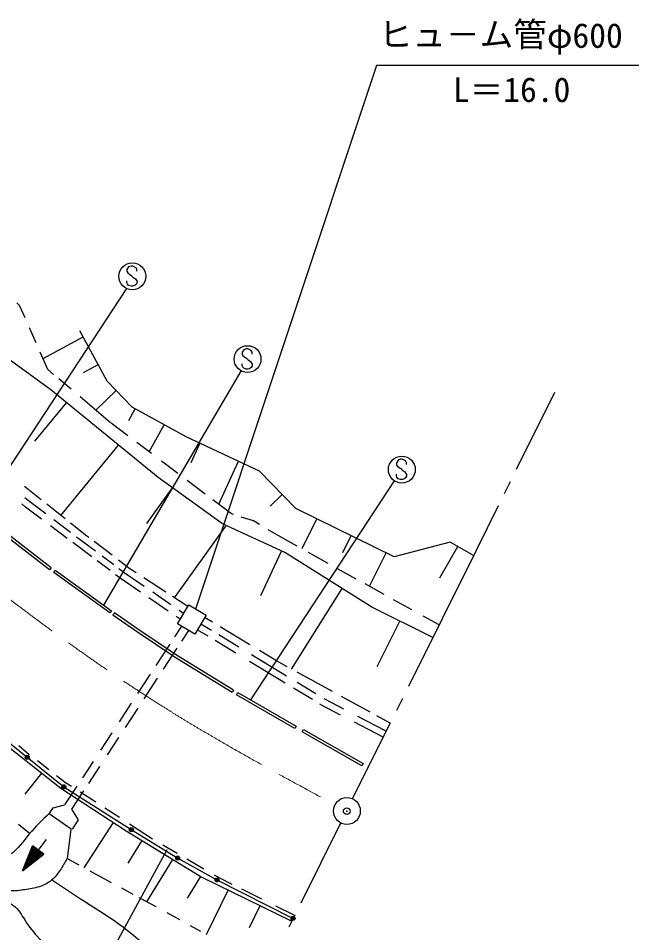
# Model space of a CAD drawing. Units: millimetres, scale not verified. Extents: x 40000 to 680000, y 20000 to 380000.
# Drawn here: x 404328 to 450458, y 238251 to 306247 of the extents above; entities that cross this region are included whole.
import ezdxf
from ezdxf.enums import TextEntityAlignment as Align

# ---------------------------------------------------------------- set-up
doc = ezdxf.new("R2010")
doc.units = ezdxf.units.MM
doc.header["$LTSCALE"] = 1000
doc.header["$PDMODE"] = 32
doc.header["$PDSIZE"] = 500
doc.linetypes.add('CHAIN', pattern=[18.5, 12, -1.5, 3.5, -1.5])
for name, color, linetype, lineweight in [('M-BGD', 7, 'Continuous', 25), ('M-BMK', 2, 'CHAIN', 13), ('M-BMK-SRVR', 3, 'Continuous', 25), ('M-STR-STR3', 7, 'Continuous', 25), ('M-STR-STRC', 7, 'Continuous', 25)]:
    doc.layers.add(name, color=color, linetype=linetype, lineweight=lineweight)
doc.layers.add('M-OTRS', color=6, linetype='Continuous')
doc.styles.add('ＭＳ ゴシック', font='')
doc.styles.get('ＭＳ ゴシック').set_extended_font_data('MS Gothic')

msp = doc.modelspace()

# ---------------------------------------------------------------- linework, layer by layer
at = {"layer": 'M-BGD'}
for p, q in [((404429, 284898), (404216, 285088)), ((404834, 283980), (404429, 284898)), ((405657, 282113), (405163, 283234)), ((410938, 279267), (408910, 283013)), ((406173, 280943), (409156, 282558)), ((406741, 278609), (403582, 280921)), ((406534, 280125), (405960, 281425)), ((409173, 279903), (410271, 280498)), ((406951, 279770), (406534, 280125)), ((408257, 278662), (407343, 279437)), ((412804, 277326), (410938, 279267)), ((414721, 272092), (406741, 278609)), ((410091, 277104), (411612, 278566)), ((405568, 274805), (407901, 277662)), ((411190, 276171), (408934, 278086)), ((412536, 276338), (413018, 277208)), ((416803, 275112), (412804, 277326)), ((412475, 275202), (411232, 276139)), ((414060, 274007), (415172, 276015)), ((422262, 272582), (416803, 275112)), ((407502, 269278), (411769, 274503)), ((414229, 273879), (413150, 274693)), ((417179, 273222), (417833, 274635)), ((416180, 272408), (414974, 273318)), ((419228, 270111), (420707, 273303)), ((419513, 268666), (414721, 272092)), ((424962, 269807), (422262, 272582)), ((406032, 270447), (404797, 271429)), ((413891, 268673), (415789, 271328)), ((418219, 270871), (416882, 271879)), ((423048, 269958), (423956, 270842)), ((404876, 269900), (404580, 270134)), ((405181, 270297), (404818, 270582)), ((406385, 269391), (405181, 270297)), ((407816, 269028), (406448, 270116)), ((420176, 269395), (418789, 270442)), ((406057, 269012), (404876, 269900)), ((420335, 269344), (420176, 269395)), ((432264, 266209), (424962, 269807)), ((408210, 268018), (406963, 268957)), ((409430, 267744), (408220, 268707)), ((424147, 266519), (419513, 268666)), ((421808, 268868), (420898, 269162)), ((422255, 268606), (421808, 268868)), ((425446, 266829), (426533, 269033)), ((406652, 265246), (402553, 268412)), ((402675, 268570), (406774, 265404)), ((407968, 267575), (406732, 268505)), ((415955, 263153), (419767, 268484)), ((424391, 267357), (422918, 268219)), ((409795, 266200), (408382, 267263)), ((410079, 266612), (408666, 267675)), ((409568, 267639), (409430, 267744)), ((411296, 266326), (409961, 267340)), ((425058, 266987), (424391, 267357)), ((428461, 266515), (429083, 267777)), ((436451, 267283), (432264, 266209)), ((438174, 266288), (436451, 267283)), ((422370, 263314), (423906, 266631)), ((435659, 264648), (436997, 266967)), ((411153, 265179), (410188, 265905)), ((411427, 265598), (410555, 266254)), ((412622, 265319), (411779, 265959)), ((426268, 265181), (424147, 266519)), ((427367, 265708), (425913, 266514)), ((430451, 264029), (431670, 266502)), ((406774, 265404), (406652, 265246)), ((406965, 265046), (407082, 265208)), ((407082, 265208), (411256, 262196)), ((412203, 265015), (411810, 265310)), ((413102, 265007), (412622, 265319)), ((429458, 264548), (428064, 265321)), ((411139, 262033), (406965, 265046)), ((411911, 264609), (411565, 264869)), ((413408, 263584), (411911, 264609)), ((413686, 264000), (412203, 265015)), ((415302, 263577), (413661, 264644)), ((430613, 262463), (426268, 265181)), ((424650, 257845), (428403, 263846)), ((431533, 263398), (430113, 264185)), ((415470, 262173), (414025, 263162)), ((415672, 262641), (414324, 263563)), ((416931, 262519), (415788, 263261)), ((416156, 261219), (417004, 262641)), ((417004, 262641), (418292, 261873)), ((435145, 260199), (430613, 262463)), ((433592, 262256), (432237, 263008)), ((411256, 262196), (411139, 262033)), ((411474, 262032), (411359, 261868)), ((413112, 260646), (411359, 261868)), ((413225, 260811), (411474, 262032)), ((416618, 261993), (416299, 262211)), ((418292, 261873), (417444, 260451)), ((435612, 261137), (434420, 261797)), ((416361, 261563), (416077, 261757)), ((417444, 260451), (416156, 261219)), ((418706, 260713), (417894, 261205)), ((418770, 261339), (418185, 261694)), ((431017, 258053), (432700, 261421)), ((415987, 258709), (413112, 260646)), ((416095, 258877), (413225, 260811)), ((416466, 261034), (415950, 260246)), ((416982, 260727), (416454, 259920)), ((418438, 260290), (417638, 260775)), ((421545, 259660), (419348, 260990)), ((420515, 259032), (418968, 259969)), ((420735, 259483), (419230, 260395)), ((415596, 259705), (414561, 258124)), ((416127, 259420), (415092, 257838)), ((423534, 258457), (422260, 259228)), ((420221, 256120), (415987, 258709)), ((420325, 256290), (416095, 258877)), ((424169, 256817), (421520, 258422)), ((424275, 257337), (421677, 258912)), ((424308, 258033), (423534, 258457)), ((414138, 257477), (413195, 256036)), ((414663, 257183), (413660, 255652)), ((427688, 256183), (425067, 257617)), ((426193, 255590), (424780, 256447)), ((426456, 256016), (425072, 256854)), ((420325, 256290), (420221, 256120)), ((420557, 255942), (420658, 256115)), ((424898, 253431), (420557, 255942)), ((420658, 256115), (424998, 253605)), ((430485, 254653), (428362, 255814)), ((412723, 255315), (411822, 253938)), ((426917, 255151), (426758, 255248)), ((428290, 254437), (426917, 255151)), ((427163, 255587), (427066, 255646)), ((428539, 254871), (427163, 255587)), ((413207, 254959), (412265, 253520)), ((431690, 253231), (429581, 254329)), ((431980, 253835), (430977, 254384)), ((401830, 253840), (404996, 251297)), ((431460, 252788), (429329, 253896)), ((401629, 253608), (407500, 248987)), ((411280, 253111), (410433, 251816)), ((424998, 253605), (424898, 253431)), ((425432, 253191), (425531, 253365)), ((429883, 250665), (425432, 253191)), ((425531, 253365), (429981, 250839)), ((411770, 252764), (410931, 251481)), ((404372, 252178), (405148, 251515)), ((404996, 251297), (407716, 249099)), ((405747, 251048), (406596, 250386)), ((409884, 250978), (409097, 249776)), ((410360, 250610), (409536, 249351)), ((429981, 250839), (429883, 250665)), ((404832, 248543), (406069, 250114)), ((407169, 249939), (407833, 249421)), ((407500, 248987), (412360, 245829)), ((407716, 249099), (412733, 245914)), ((408683, 249142), (407776, 247757)), ((407833, 249421), (408280, 249136)), ((409183, 248812), (408278, 247428)), ((408933, 248720), (410083, 247987)), ((406618, 247083), (406918, 247546)), ((406918, 247546), (407776, 247757)), ((410770, 247549), (411863, 246852)), ((408265, 245939), (406618, 247083)), ((408278, 247428), (408783, 246636)), ((405133, 245642), (404355, 246298)), ((408783, 246636), (408331, 245950)), ((409222, 243067), (411416, 246443)), ((412605, 246353), (414305, 245239)), ((407976, 243741), (408265, 245939)), ((412360, 245829), (417981, 242374)), ((412733, 245914), (416185, 243796)), ((406402, 245176), (404633, 242859)), ((412509, 243418), (413544, 245101)), ((415065, 244795), (416129, 244173)), ((404633, 242859), (405394, 244708)), ((405740, 243712), (405165, 244151)), ((405781, 243744), (405184, 244199)), ((405822, 243776), (405204, 244247)), ((405863, 243807), (405224, 244295)), ((405904, 243839), (405244, 244343)), ((405945, 243870), (405263, 244391)), ((405986, 243902), (405283, 244439)), ((406027, 243934), (405303, 244486)), ((406068, 243965), (405322, 244534)), ((406109, 243997), (405342, 244582)), ((406150, 244028), (405362, 244630)), ((406191, 244060), (405381, 244678)), ((406217, 244080), (405394, 244708)), ((404633, 242859), (406217, 244080)), ((405125, 243238), (404869, 243433)), ((405166, 243270), (404889, 243481)), ((405207, 243301), (404909, 243529)), ((405248, 243333), (404928, 243577)), ((405289, 243365), (404948, 243625)), ((405330, 243396), (404968, 243673)), ((405371, 243428), (404988, 243721)), ((405412, 243459), (405007, 243768)), ((405453, 243491), (405027, 243816)), ((405494, 243523), (405047, 243864)), ((405535, 243554), (405066, 243912)), ((405576, 243586), (405086, 243960)), ((405617, 243618), (405106, 244008)), ((405658, 243649), (405125, 244056)), ((405699, 243681), (405145, 244104)), ((408850, 243268), (407976, 243741)), ((413888, 240541), (415828, 243697)), ((416185, 243796), (419095, 242180)), ((416871, 243740), (418122, 243010)), ((404674, 242890), (404653, 242907)), ((404715, 242922), (404672, 242955)), ((404756, 242954), (404692, 243002)), ((404797, 242985), (404712, 243050)), ((404838, 243017), (404732, 243098)), ((404879, 243049), (404751, 243146)), ((404920, 243080), (404771, 243194)), ((404961, 243112), (404791, 243242)), ((405002, 243143), (404810, 243290)), ((405043, 243175), (404830, 243338)), ((405084, 243207), (404850, 243385)), ((411249, 241971), (409675, 242822)), ((416912, 240815), (417900, 242423)), ((417981, 242374), (424662, 239120)), ((418897, 242557), (419345, 242295)), ((419095, 242180), (424760, 239316)), ((419345, 242295), (420194, 241873)), ((412860, 241099), (412023, 241552)), ((418331, 238126), (419936, 241422)), ((420914, 241515), (422415, 240769)), ((413404, 240805), (413317, 240852)), ((414568, 240170), (413404, 240805)), ((421511, 238637), (422305, 240268)), ((423454, 240252), (424874, 239546)), ((416350, 239199), (415397, 239718)), ((417901, 238352), (417131, 238772))]:
    msp.add_line(p, q, dxfattribs=at)
for centre, radius in [((404996, 251297), 150), ((404996, 251297), 100), ((404996, 251297), 50), ((407716, 249099), 150), ((407716, 249099), 100), ((407716, 249099), 50), ((412733, 245914), 150), ((412733, 245914), 100), ((412733, 245914), 50), ((416185, 243796), 150), ((416185, 243796), 100), ((416185, 243796), 50), ((419095, 242180), 150), ((419095, 242180), 100), ((419095, 242180), 50), ((424760, 239316), 150), ((424760, 239316), 100), ((424760, 239316), 50)]:
    msp.add_circle(centre, radius, dxfattribs=at)
for points, knots in [([(406602, 247097), (406108, 246623), (405614, 246148), (405169, 245617), (404712, 245071), (404307, 244465), (403727, 244067), (403477, 243895), (403196, 243762), (402903, 243680), (402212, 243486), (401458, 243575), (400757, 243768), (399694, 244062), (398751, 244595), (397784, 245089), (396867, 245557), (395928, 245991), (395063, 246541), (394209, 247084), (393428, 247740), (392652, 248399), (390423, 250289), (388229, 252200), (386129, 254209), (380072, 260004), (374792, 266618), (369122, 272799), (365797, 276423), (362337, 279899), (359259, 283802), (356895, 286799), (354757, 290047), (351811, 292358), (350253, 293581), (348469, 294541), (346758, 295593), (345265, 296511), (343828, 297500), (342314, 298364), (341000, 299115), (339629, 299773), (338218, 300341), (336933, 300859), (335614, 301302), (334401, 301957), (333985, 302182), (333582, 302431), (333178, 302680)], [0, 0, 0, 0, 1, 1, 1, 2, 2, 2, 3, 3, 3, 4, 4, 4, 5, 5, 5, 6, 6, 6, 7, 7, 7, 8, 8, 8, 9, 9, 9, 10, 10, 10, 11, 11, 11, 12, 12, 12, 13, 13, 13, 14, 14, 14, 15, 15, 15, 16, 16, 16, 16]), ([(407941, 243744), (407781, 243460), (407622, 243177), (407440, 242904), (407257, 242627), (407051, 242361), (406797, 242150), (406536, 241932), (406225, 241772), (405898, 241668), (405544, 241554), (405172, 241505), (404812, 241449), (404442, 241391), (404085, 241324), (403675, 241373), (403533, 241390), (403384, 241421), (403280, 241356), (403161, 241281), (403101, 241082), (403123, 240932), (403168, 240629), (403549, 240530), (403835, 240362), (404257, 240116), (404472, 239722), (404712, 239345), (405016, 238866), (405361, 238412), (405732, 237984), (406732, 236832), (407926, 235870), (409121, 234908)], [0, 0, 0, 0, 1, 1, 1, 2, 2, 2, 3, 3, 3, 4, 4, 4, 5, 5, 5, 6, 6, 6, 7, 7, 7, 8, 8, 8, 9, 9, 9, 10, 10, 10, 11, 11, 11, 11]), ([(421178, 232222), (420906, 232306), (420635, 232390), (420373, 232494), (419345, 232901), (418461, 233615), (417581, 234309), (416468, 235188), (415363, 236035), (414275, 236919), (413471, 237573), (412676, 238248), (411835, 238858), (411001, 239463), (410121, 240004), (409253, 240562), (408455, 241075), (407666, 241602), (406878, 242128)], [0, 0, 0, 0, 1, 1, 1, 2, 2, 2, 3, 3, 3, 4, 4, 4, 5, 5, 5, 6, 6, 6, 6])]:
    msp.add_open_spline(points, degree=3, knots=knots, dxfattribs=at)
at = {"layer": 'M-BMK'}
msp.add_open_spline([(355482, 304452), (355819, 304193), (356157, 303933), (356491, 303669), (356845, 303389), (357197, 303104), (357549, 302820), (357901, 302536), (358253, 302253), (358605, 301969), (358767, 301838), (358929, 301706), (359092, 301575), (359254, 301443), (359416, 301312), (359578, 301180), (359740, 301049), (359902, 300917), (360064, 300786), (361158, 299897), (362247, 299003), (363322, 298092), (365171, 296527), (366979, 294913), (368764, 293276), (371761, 290529), (374696, 287716), (377703, 284983), (380195, 282718), (382737, 280507), (385281, 278299), (388818, 275230), (392360, 272167), (395971, 269186), (399321, 266419), (402731, 263723), (406228, 261142), (409075, 259042), (411980, 257018), (414971, 255134), (419152, 252499), (423500, 250137), (427848, 247774)], degree=3, knots=[0, 0, 0, 0, 1, 1, 1, 2, 2, 2, 3, 3, 3, 4, 4, 4, 5, 5, 5, 6, 6, 6, 7, 7, 7, 8, 8, 8, 9, 9, 9, 10, 10, 10, 11, 11, 11, 12, 12, 12, 13, 13, 13, 14, 14, 14, 14], dxfattribs=at)
at = {"layer": 'M-BMK-SRVR'}
for p, q in [((444209, 278423), (441355, 272685)), ((440910, 271789), (440464, 270894)), ((440019, 269998), (438370, 266682)), ((438370, 266682), (433340, 256568)), ((432894, 255672), (432449, 254777)), ((429186, 248217), (432004, 253882)), ((428281, 246396), (425324, 240451)), ((424879, 239555), (424434, 238660))]:
    msp.add_line(p, q, dxfattribs=at)
msp.add_circle((428758, 247302), 1000, dxfattribs=at)
at = {"layer": 'M-OTRS'}
msp.add_point((428749, 247291), dxfattribs=at)
at = {"layer": 'M-STR-STR3'}
for p, q in [((430960, 302738), (417496, 262299)), ((450458, 302748), (430960, 302738))]:
    msp.add_line(p, q, dxfattribs=at)
at = {"layer": 'M-STR-STRC'}
for p, q in [((412526, 287756), (412402, 287572)), ((412718, 287822), (412526, 287756)), ((412839, 287820), (412718, 287822)), ((413090, 287701), (412839, 287820)), ((413153, 287570), (413090, 287701)), ((412402, 287572), (412405, 287440)), ((412405, 287440), (412468, 287311)), ((412468, 287311), (412724, 287130)), ((412724, 287130), (412853, 286998)), ((412853, 286998), (413032, 286882)), ((413153, 287441), (413153, 287570)), ((412406, 286592), (412403, 286713)), ((412445, 286490), (412406, 286592)), ((412529, 286379), (412445, 286490)), ((412716, 286319), (412529, 286379)), ((412851, 286319), (412716, 286319)), ((412951, 286348), (412851, 286319)), ((413093, 286440), (412951, 286348)), ((413032, 286882), (413159, 286682)), ((413153, 286572), (413093, 286440)), ((413159, 286682), (413153, 286572)), ((412364, 286164), (401462, 269522)), ((421088, 281598), (420965, 281414)), ((421281, 281664), (421088, 281598)), ((421402, 281661), (421281, 281664)), ((421652, 281543), (421402, 281661)), ((421715, 281411), (421652, 281543)), ((420965, 281414), (420967, 281282)), ((420967, 281282), (421031, 281153)), ((421031, 281153), (421286, 280971)), ((421286, 280971), (421415, 280840)), ((421415, 280840), (421594, 280724)), ((421715, 281282), (421715, 281411)), ((420968, 280434), (420965, 280555)), ((421007, 280331), (420968, 280434)), ((421092, 280221), (421007, 280331)), ((421279, 280160), (421092, 280221)), ((421413, 280160), (421279, 280160)), ((421513, 280189), (421413, 280160)), ((421655, 280282), (421513, 280189)), ((421594, 280724), (421721, 280524)), ((421716, 280413), (421655, 280282)), ((421721, 280524), (421716, 280413)), ((410694, 262601), (420911, 280014)), ((432562, 273387), (432438, 273203)), ((432754, 273453), (432562, 273387)), ((432875, 273451), (432754, 273453)), ((433126, 273332), (432875, 273451)), ((432438, 273203), (432441, 273071)), ((432441, 273071), (432504, 272942)), ((432504, 272942), (432760, 272761)), ((432760, 272761), (432889, 272629)), ((433189, 273201), (433126, 273332)), ((433189, 273072), (433189, 273201)), ((432441, 272223), (432439, 272344)), ((432481, 272121), (432441, 272223)), ((432565, 272010), (432481, 272121)), ((432752, 271950), (432565, 272010)), ((432889, 272629), (433068, 272513)), ((433129, 272071), (432987, 271979)), ((433068, 272513), (433195, 272313)), ((433189, 272203), (433129, 272071)), ((433195, 272313), (433189, 272203)), ((432285, 271863), (421592, 255575)), ((432887, 271950), (432752, 271950)), ((432987, 271979), (432887, 271950)), ((407901, 230638), (415392, 244437))]:
    msp.add_line(p, q, dxfattribs=at)
for centre in [(412810, 287059), (421372, 280901), (432846, 272691)]:
    msp.add_circle(centre, 1000, dxfattribs=at)

# ---------------------------------------------------------------- texts
at = {"layer": 'M-STR-STR3', "style": 'ＭＳ ゴシック'}
for s, p in [('ヒュ－ム管', (431130, 303578)), ('φ600', (443638, 303498)), ('L＝16.0', (436643, 299467))]:
    msp.add_text(s, height=1833, rotation=0.03, dxfattribs=at).set_placement(p, align=Align.BOTTOM_LEFT)

doc.saveas('drawing.dxf')
